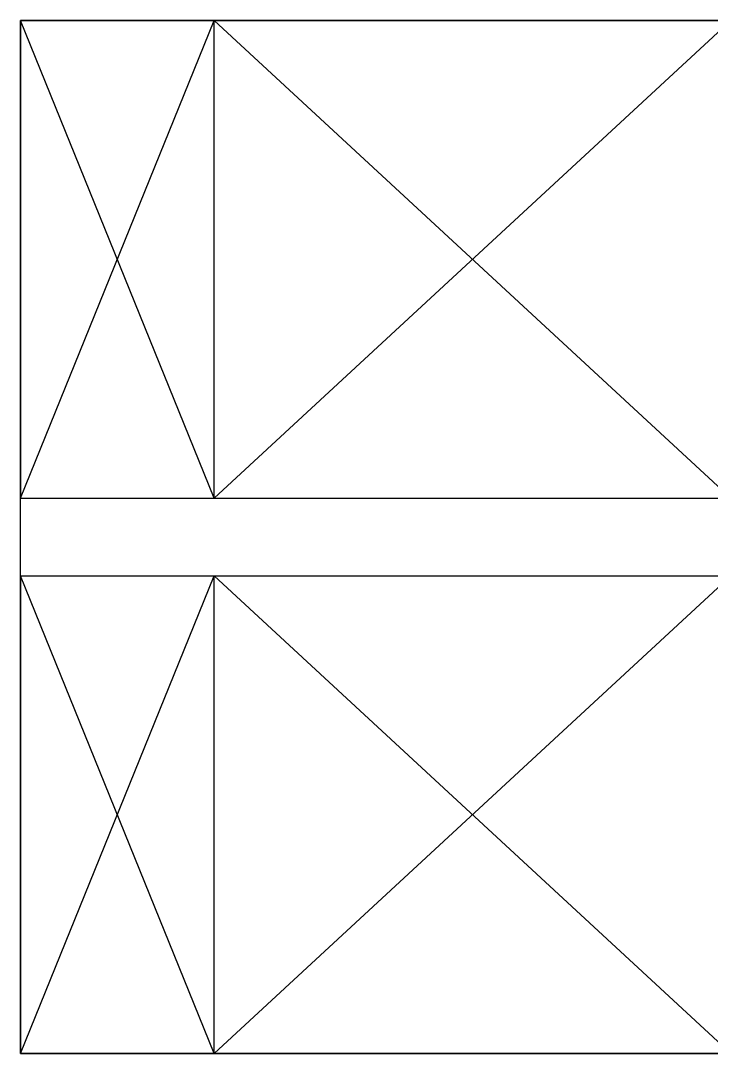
# Model space of a CAD drawing. Header units: metres. Extents: x 0 to 30, y 0 to 40.
# Drawn here: x 0 to 10.7, y 0 to 16 of the extents above; entities that cross this region are included whole.
import ezdxf

# ---------------------------------------------------------------- set-up
doc = ezdxf.new("R2010")
doc.units = ezdxf.units.M
for name, color, linetype in [('beam_x', 3, 'Continuous'), ('beam_y', 2, 'Continuous'), ('belt_xz', 5, 'Continuous'), ('belt_yz', 13, 'Continuous'), ('brace_xz', 6, 'Continuous'), ('brace_yz', 1, 'Continuous'), ('column', 4, 'Continuous'), ('floor_brace', 5, 'Continuous'), ('outrigger', 40, 'Continuous')]:
    doc.layers.add(name, color=color, linetype=linetype)

msp = doc.modelspace()

# ---------------------------------------------------------------- linework, layer by layer
at = {"layer": 'beam_x', "color": 3}
for p, q in [((0, 16), (3, 16)), ((0, 16, 9), (3, 16, 9)), ((0, 16, 15), (3, 16, 15)), ((0, 16, 21), (3, 16, 21)), ((0, 16, 27), (3, 16, 27)), ((0, 16, 33), (3, 16, 33)), ((0, 16, 39), (3, 16, 39)), ((0, 16, 45), (3, 16, 45)), ((0, 16, 51), (3, 16, 51)), ((0, 16, 57), (3, 16, 57)), ((0, 16, 63), (3, 16, 63)), ((0, 16, 69), (3, 16, 69)), ((0, 16, 75), (3, 16, 75)), ((0, 16, 81), (3, 16, 81)), ((0, 16, 87), (3, 16, 87)), ((0, 16, 93), (3, 16, 93)), ((0, 16, 99), (3, 16, 99)), ((0, 16, 105), (3, 16, 105)), ((0, 16, 111), (3, 16, 111)), ((0, 16, 117), (3, 16, 117)), ((0, 16, 123), (3, 16, 123)), ((0, 16, 129), (3, 16, 129)), ((0, 16, 135), (3, 16, 135)), ((0, 16, 141), (3, 16, 141)), ((0, 16, 147), (3, 16, 147)), ((0, 16, 153), (3, 16, 153)), ((3, 16), (11, 16)), ((3, 16, 9), (11, 16, 9)), ((3, 16, 15), (11, 16, 15)), ((3, 16, 21), (11, 16, 21)), ((3, 16, 27), (11, 16, 27)), ((3, 16, 33), (11, 16, 33)), ((3, 16, 39), (11, 16, 39)), ((3, 16, 45), (11, 16, 45)), ((3, 16, 51), (11, 16, 51)), ((3, 16, 57), (11, 16, 57)), ((3, 16, 63), (11, 16, 63)), ((3, 16, 69), (11, 16, 69)), ((3, 16, 75), (11, 16, 75)), ((3, 16, 81), (11, 16, 81)), ((3, 16, 87), (11, 16, 87)), ((3, 16, 93), (11, 16, 93)), ((3, 16, 99), (11, 16, 99)), ((3, 16, 105), (11, 16, 105)), ((3, 16, 111), (11, 16, 111)), ((3, 16, 117), (11, 16, 117)), ((3, 16, 123), (11, 16, 123)), ((3, 16, 129), (11, 16, 129)), ((3, 16, 135), (11, 16, 135)), ((3, 16, 141), (11, 16, 141)), ((3, 16, 147), (11, 16, 147)), ((3, 16, 153), (11, 16, 153)), ((0, 8.6), (3, 8.6)), ((0, 8.6, 27), (3, 8.6, 27)), ((0, 8.6, 51), (3, 8.6, 51)), ((0, 8.6, 75), (3, 8.6, 75)), ((0, 8.6, 99), (3, 8.6, 99)), ((0, 8.6, 123), (3, 8.6, 123)), ((0, 8.6, 147), (3, 8.6, 147)), ((3, 8.6), (11, 8.6)), ((3, 8.6, 27), (11, 8.6, 27)), ((3, 8.6, 51), (11, 8.6, 51)), ((3, 8.6, 75), (11, 8.6, 75)), ((3, 8.6, 99), (11, 8.6, 99)), ((3, 8.6, 123), (11, 8.6, 123)), ((3, 8.6, 147), (11, 8.6, 147)), ((0, 7.4), (3, 7.4)), ((0, 7.4, 27), (3, 7.4, 27)), ((0, 7.4, 51), (3, 7.4, 51)), ((0, 7.4, 75), (3, 7.4, 75)), ((0, 7.4, 99), (3, 7.4, 99)), ((0, 7.4, 123), (3, 7.4, 123)), ((0, 7.4, 147), (3, 7.4, 147)), ((3, 7.4), (11, 7.4)), ((3, 7.4, 27), (11, 7.4, 27)), ((3, 7.4, 51), (11, 7.4, 51)), ((3, 7.4, 75), (11, 7.4, 75)), ((3, 7.4, 99), (11, 7.4, 99)), ((3, 7.4, 123), (11, 7.4, 123)), ((3, 7.4, 147), (11, 7.4, 147)), ((0, 0), (3, 0)), ((0, 0, 9), (3, 0, 9)), ((0, 0, 15), (3, 0, 15)), ((0, 0, 21), (3, 0, 21)), ((0, 0, 27), (3, 0, 27)), ((0, 0, 33), (3, 0, 33)), ((0, 0, 39), (3, 0, 39)), ((0, 0, 45), (3, 0, 45)), ((0, 0, 51), (3, 0, 51)), ((0, 0, 57), (3, 0, 57)), ((0, 0, 63), (3, 0, 63)), ((0, 0, 69), (3, 0, 69)), ((0, 0, 75), (3, 0, 75)), ((0, 0, 81), (3, 0, 81)), ((0, 0, 87), (3, 0, 87)), ((0, 0, 93), (3, 0, 93)), ((0, 0, 99), (3, 0, 99)), ((0, 0, 105), (3, 0, 105)), ((0, 0, 111), (3, 0, 111)), ((0, 0, 117), (3, 0, 117)), ((0, 0, 123), (3, 0, 123)), ((0, 0, 129), (3, 0, 129)), ((0, 0, 135), (3, 0, 135)), ((0, 0, 141), (3, 0, 141)), ((0, 0, 147), (3, 0, 147)), ((0, 0, 153), (3, 0, 153)), ((3, 0), (11, 0)), ((3, 0, 9), (11, 0, 9)), ((3, 0, 15), (11, 0, 15)), ((3, 0, 21), (11, 0, 21)), ((3, 0, 27), (11, 0, 27)), ((3, 0, 33), (11, 0, 33)), ((3, 0, 39), (11, 0, 39)), ((3, 0, 45), (11, 0, 45)), ((3, 0, 51), (11, 0, 51)), ((3, 0, 57), (11, 0, 57)), ((3, 0, 63), (11, 0, 63)), ((3, 0, 69), (11, 0, 69)), ((3, 0, 75), (11, 0, 75)), ((3, 0, 81), (11, 0, 81)), ((3, 0, 87), (11, 0, 87)), ((3, 0, 93), (11, 0, 93)), ((3, 0, 99), (11, 0, 99)), ((3, 0, 105), (11, 0, 105)), ((3, 0, 111), (11, 0, 111)), ((3, 0, 117), (11, 0, 117)), ((3, 0, 123), (11, 0, 123)), ((3, 0, 129), (11, 0, 129)), ((3, 0, 135), (11, 0, 135)), ((3, 0, 141), (11, 0, 141)), ((3, 0, 147), (11, 0, 147)), ((3, 0, 153), (11, 0, 153))]:
    msp.add_line(p, q, dxfattribs=at)
at = {"layer": 'beam_y', "color": 2}
for p, q in [((0, 8.6), (0, 16)), ((0, 8.6, 9), (0, 16, 9)), ((0, 8.6, 15), (0, 16, 15)), ((0, 8.6, 21), (0, 16, 21)), ((0, 8.6, 27), (0, 16, 27)), ((0, 8.6, 33), (0, 16, 33)), ((0, 8.6, 39), (0, 16, 39)), ((0, 8.6, 45), (0, 16, 45)), ((0, 8.6, 51), (0, 16, 51)), ((0, 8.6, 57), (0, 16, 57)), ((0, 8.6, 63), (0, 16, 63)), ((0, 8.6, 69), (0, 16, 69)), ((0, 8.6, 75), (0, 16, 75)), ((0, 8.6, 81), (0, 16, 81)), ((0, 8.6, 87), (0, 16, 87)), ((0, 8.6, 93), (0, 16, 93)), ((0, 8.6, 99), (0, 16, 99)), ((0, 8.6, 105), (0, 16, 105)), ((0, 8.6, 111), (0, 16, 111)), ((0, 8.6, 117), (0, 16, 117)), ((0, 8.6, 123), (0, 16, 123)), ((0, 8.6, 129), (0, 16, 129)), ((0, 8.6, 135), (0, 16, 135)), ((0, 8.6, 141), (0, 16, 141)), ((0, 8.6, 147), (0, 16, 147)), ((0, 8.6, 153), (0, 16, 153)), ((3, 8.6), (3, 16)), ((3, 8.6, 27), (3, 16, 27)), ((3, 8.6, 51), (3, 16, 51)), ((3, 8.6, 75), (3, 16, 75)), ((3, 8.6, 99), (3, 16, 99)), ((3, 8.6, 123), (3, 16, 123)), ((3, 8.6, 147), (3, 16, 147)), ((0, 7.4), (0, 8.6)), ((0, 7.4, 9), (0, 8.6, 9)), ((0, 7.4, 15), (0, 8.6, 15)), ((0, 7.4, 21), (0, 8.6, 21)), ((0, 7.4, 27), (0, 8.6, 27)), ((0, 7.4, 33), (0, 8.6, 33)), ((0, 7.4, 39), (0, 8.6, 39)), ((0, 7.4, 45), (0, 8.6, 45)), ((0, 7.4, 51), (0, 8.6, 51)), ((0, 7.4, 57), (0, 8.6, 57)), ((0, 7.4, 63), (0, 8.6, 63)), ((0, 7.4, 69), (0, 8.6, 69)), ((0, 7.4, 75), (0, 8.6, 75)), ((0, 7.4, 81), (0, 8.6, 81)), ((0, 7.4, 87), (0, 8.6, 87)), ((0, 7.4, 93), (0, 8.6, 93)), ((0, 7.4, 99), (0, 8.6, 99)), ((0, 7.4, 105), (0, 8.6, 105)), ((0, 7.4, 111), (0, 8.6, 111)), ((0, 7.4, 117), (0, 8.6, 117)), ((0, 7.4, 123), (0, 8.6, 123)), ((0, 7.4, 129), (0, 8.6, 129)), ((0, 7.4, 135), (0, 8.6, 135)), ((0, 7.4, 141), (0, 8.6, 141)), ((0, 7.4, 147), (0, 8.6, 147)), ((0, 7.4, 153), (0, 8.6, 153)), ((0, 0), (0, 7.4)), ((0, 0, 9), (0, 7.4, 9)), ((0, 0, 15), (0, 7.4, 15)), ((0, 0, 21), (0, 7.4, 21)), ((0, 0, 27), (0, 7.4, 27)), ((0, 0, 33), (0, 7.4, 33)), ((0, 0, 39), (0, 7.4, 39)), ((0, 0, 45), (0, 7.4, 45)), ((0, 0, 51), (0, 7.4, 51)), ((0, 0, 57), (0, 7.4, 57)), ((0, 0, 63), (0, 7.4, 63)), ((0, 0, 69), (0, 7.4, 69)), ((0, 0, 75), (0, 7.4, 75)), ((0, 0, 81), (0, 7.4, 81)), ((0, 0, 87), (0, 7.4, 87)), ((0, 0, 93), (0, 7.4, 93)), ((0, 0, 99), (0, 7.4, 99)), ((0, 0, 105), (0, 7.4, 105)), ((0, 0, 111), (0, 7.4, 111)), ((0, 0, 117), (0, 7.4, 117)), ((0, 0, 123), (0, 7.4, 123)), ((0, 0, 129), (0, 7.4, 129)), ((0, 0, 135), (0, 7.4, 135)), ((0, 0, 141), (0, 7.4, 141)), ((0, 0, 147), (0, 7.4, 147)), ((0, 0, 153), (0, 7.4, 153)), ((3, 0), (3, 7.4)), ((3, 0, 27), (3, 7.4, 27)), ((3, 0, 51), (3, 7.4, 51)), ((3, 0, 75), (3, 7.4, 75)), ((3, 0, 99), (3, 7.4, 99)), ((3, 0, 123), (3, 7.4, 123)), ((3, 0, 147), (3, 7.4, 147))]:
    msp.add_line(p, q, dxfattribs=at)
at = {"layer": 'belt_xz', "color": 5}
for p, q in [((0, 16, 33), (3, 16, 39)), ((3, 16, 33), (0, 16, 39)), ((0, 16, 69), (3, 16, 75)), ((3, 16, 69), (0, 16, 75)), ((0, 16, 105), (3, 16, 111)), ((3, 16, 105), (0, 16, 111)), ((0, 16, 141), (3, 16, 153)), ((3, 16, 141), (0, 16, 153)), ((3, 16, 33), (11, 16, 39)), ((11, 16, 33), (3, 16, 39)), ((3, 16, 69), (11, 16, 75)), ((11, 16, 69), (3, 16, 75)), ((3, 16, 105), (11, 16, 111)), ((11, 16, 105), (3, 16, 111)), ((3, 16, 141), (11, 16, 153)), ((11, 16, 141), (3, 16, 153)), ((0, 0, 33), (3, 0, 39)), ((3, 0, 33), (0, 0, 39)), ((0, 0, 69), (3, 0, 75)), ((3, 0, 69), (0, 0, 75)), ((0, 0, 105), (3, 0, 111)), ((3, 0, 105), (0, 0, 111)), ((0, 0, 141), (3, 0, 153)), ((3, 0, 141), (0, 0, 153)), ((3, 0, 33), (11, 0, 39)), ((11, 0, 33), (3, 0, 39)), ((3, 0, 69), (11, 0, 75)), ((11, 0, 69), (3, 0, 75)), ((3, 0, 105), (11, 0, 111)), ((11, 0, 105), (3, 0, 111)), ((3, 0, 141), (11, 0, 153)), ((11, 0, 141), (3, 0, 153))]:
    msp.add_line(p, q, dxfattribs=at)
at = {"layer": 'belt_yz', "color": 13}
for p, q in [((0, 8.6, 33), (0, 16, 39)), ((0, 16, 33), (0, 8.6, 39)), ((0, 8.6, 69), (0, 16, 75)), ((0, 16, 69), (0, 8.6, 75)), ((0, 8.6, 105), (0, 16, 111)), ((0, 16, 105), (0, 8.6, 111)), ((0, 8.6, 141), (0, 16, 153)), ((0, 16, 141), (0, 8.6, 153)), ((0, 0, 33), (0, 7.4, 39)), ((0, 7.4, 33), (0, 0, 39)), ((0, 0, 69), (0, 7.4, 75)), ((0, 7.4, 69), (0, 0, 75)), ((0, 0, 105), (0, 7.4, 111)), ((0, 7.4, 105), (0, 0, 111)), ((0, 0, 141), (0, 7.4, 153)), ((0, 7.4, 141), (0, 0, 153))]:
    msp.add_line(p, q, dxfattribs=at)
at = {"layer": 'brace_xz', "color": 6}
for p, q in [((3, 16), (11, 16, 57)), ((11, 16), (3, 16, 57)), ((3, 16, 57), (11, 16, 111)), ((11, 16, 57), (3, 16, 111)), ((3, 16, 111), (11, 16, 153)), ((11, 16, 111), (3, 16, 153)), ((3, 0), (11, 0, 57)), ((11, 0), (3, 0, 57)), ((3, 0, 57), (11, 0, 111)), ((11, 0, 57), (3, 0, 111)), ((3, 0, 111), (11, 0, 153)), ((11, 0, 111), (3, 0, 153))]:
    msp.add_line(p, q, dxfattribs=at)
at = {"layer": 'brace_yz', "color": 1}
for p, q in [((0, 8.6), (0, 16, 81)), ((0, 16), (0, 8.6, 81)), ((0, 8.6, 81), (0, 16, 153)), ((0, 16, 81), (0, 8.6, 153)), ((0, 0), (0, 7.4, 81)), ((0, 7.4), (0, 0, 81)), ((0, 0, 81), (0, 7.4, 153)), ((0, 7.4, 81), (0, 0, 153))]:
    msp.add_line(p, q, dxfattribs=at)
at = {"layer": 'column', "color": 4}
for p, q in [((0, 16), (0, 16, 9)), ((0, 16, 9), (0, 16, 15)), ((0, 16, 15), (0, 16, 21)), ((0, 16, 21), (0, 16, 27)), ((0, 16, 27), (0, 16, 33)), ((0, 16, 33), (0, 16, 39)), ((0, 16, 39), (0, 16, 45)), ((0, 16, 45), (0, 16, 51)), ((0, 16, 51), (0, 16, 57)), ((0, 16, 57), (0, 16, 63)), ((0, 16, 63), (0, 16, 69)), ((0, 16, 69), (0, 16, 75)), ((0, 16, 75), (0, 16, 81)), ((0, 16, 81), (0, 16, 87)), ((0, 16, 87), (0, 16, 93)), ((0, 16, 93), (0, 16, 99)), ((0, 16, 99), (0, 16, 105)), ((0, 16, 105), (0, 16, 111)), ((0, 16, 111), (0, 16, 117)), ((0, 16, 117), (0, 16, 123)), ((0, 16, 123), (0, 16, 129)), ((0, 16, 129), (0, 16, 135)), ((0, 16, 135), (0, 16, 141)), ((0, 16, 141), (0, 16, 147)), ((0, 16, 147), (0, 16, 153)), ((3, 16), (3, 16, 9)), ((3, 16, 9), (3, 16, 15)), ((3, 16, 15), (3, 16, 21)), ((3, 16, 21), (3, 16, 27)), ((3, 16, 27), (3, 16, 33)), ((3, 16, 33), (3, 16, 39)), ((3, 16, 39), (3, 16, 45)), ((3, 16, 45), (3, 16, 51)), ((3, 16, 51), (3, 16, 57)), ((3, 16, 57), (3, 16, 63)), ((3, 16, 63), (3, 16, 69)), ((3, 16, 69), (3, 16, 75)), ((3, 16, 75), (3, 16, 81)), ((3, 16, 81), (3, 16, 87)), ((3, 16, 87), (3, 16, 93)), ((3, 16, 93), (3, 16, 99)), ((3, 16, 99), (3, 16, 105)), ((3, 16, 105), (3, 16, 111)), ((3, 16, 111), (3, 16, 117)), ((3, 16, 117), (3, 16, 123)), ((3, 16, 123), (3, 16, 129)), ((3, 16, 129), (3, 16, 135)), ((3, 16, 135), (3, 16, 141)), ((3, 16, 141), (3, 16, 147)), ((3, 16, 147), (3, 16, 153)), ((0, 8.6), (0, 8.6, 9)), ((0, 8.6, 9), (0, 8.6, 15)), ((0, 8.6, 15), (0, 8.6, 21)), ((0, 8.6, 21), (0, 8.6, 27)), ((0, 8.6, 27), (0, 8.6, 33)), ((0, 8.6, 33), (0, 8.6, 39)), ((0, 8.6, 39), (0, 8.6, 45)), ((0, 8.6, 45), (0, 8.6, 51)), ((0, 8.6, 51), (0, 8.6, 57)), ((0, 8.6, 57), (0, 8.6, 63)), ((0, 8.6, 63), (0, 8.6, 69)), ((0, 8.6, 69), (0, 8.6, 75)), ((0, 8.6, 75), (0, 8.6, 81)), ((0, 8.6, 81), (0, 8.6, 87)), ((0, 8.6, 87), (0, 8.6, 93)), ((0, 8.6, 93), (0, 8.6, 99)), ((0, 8.6, 99), (0, 8.6, 105)), ((0, 8.6, 105), (0, 8.6, 111)), ((0, 8.6, 111), (0, 8.6, 117)), ((0, 8.6, 117), (0, 8.6, 123)), ((0, 8.6, 123), (0, 8.6, 129)), ((0, 8.6, 129), (0, 8.6, 135)), ((0, 8.6, 135), (0, 8.6, 141)), ((0, 8.6, 141), (0, 8.6, 147)), ((0, 8.6, 147), (0, 8.6, 153)), ((3, 8.6), (3, 8.6, 9)), ((3, 8.6, 9), (3, 8.6, 15)), ((3, 8.6, 15), (3, 8.6, 21)), ((3, 8.6, 21), (3, 8.6, 27)), ((3, 8.6, 27), (3, 8.6, 33)), ((3, 8.6, 33), (3, 8.6, 39)), ((3, 8.6, 39), (3, 8.6, 45)), ((3, 8.6, 45), (3, 8.6, 51)), ((3, 8.6, 51), (3, 8.6, 57)), ((3, 8.6, 57), (3, 8.6, 63)), ((3, 8.6, 63), (3, 8.6, 69)), ((3, 8.6, 69), (3, 8.6, 75)), ((3, 8.6, 75), (3, 8.6, 81)), ((3, 8.6, 81), (3, 8.6, 87)), ((3, 8.6, 87), (3, 8.6, 93)), ((3, 8.6, 93), (3, 8.6, 99)), ((3, 8.6, 99), (3, 8.6, 105)), ((3, 8.6, 105), (3, 8.6, 111)), ((3, 8.6, 111), (3, 8.6, 117)), ((3, 8.6, 117), (3, 8.6, 123)), ((3, 8.6, 123), (3, 8.6, 129)), ((3, 8.6, 129), (3, 8.6, 135)), ((3, 8.6, 135), (3, 8.6, 141)), ((3, 8.6, 141), (3, 8.6, 147)), ((3, 8.6, 147), (3, 8.6, 153)), ((0, 7.4), (0, 7.4, 9)), ((0, 7.4, 9), (0, 7.4, 15)), ((0, 7.4, 15), (0, 7.4, 21)), ((0, 7.4, 21), (0, 7.4, 27)), ((0, 7.4, 27), (0, 7.4, 33)), ((0, 7.4, 33), (0, 7.4, 39)), ((0, 7.4, 39), (0, 7.4, 45)), ((0, 7.4, 45), (0, 7.4, 51)), ((0, 7.4, 51), (0, 7.4, 57)), ((0, 7.4, 57), (0, 7.4, 63)), ((0, 7.4, 63), (0, 7.4, 69)), ((0, 7.4, 69), (0, 7.4, 75)), ((0, 7.4, 75), (0, 7.4, 81)), ((0, 7.4, 81), (0, 7.4, 87)), ((0, 7.4, 87), (0, 7.4, 93)), ((0, 7.4, 93), (0, 7.4, 99)), ((0, 7.4, 99), (0, 7.4, 105)), ((0, 7.4, 105), (0, 7.4, 111)), ((0, 7.4, 111), (0, 7.4, 117)), ((0, 7.4, 117), (0, 7.4, 123)), ((0, 7.4, 123), (0, 7.4, 129)), ((0, 7.4, 129), (0, 7.4, 135)), ((0, 7.4, 135), (0, 7.4, 141)), ((0, 7.4, 141), (0, 7.4, 147)), ((0, 7.4, 147), (0, 7.4, 153)), ((3, 7.4), (3, 7.4, 9)), ((3, 7.4, 9), (3, 7.4, 15)), ((3, 7.4, 15), (3, 7.4, 21)), ((3, 7.4, 21), (3, 7.4, 27)), ((3, 7.4, 27), (3, 7.4, 33)), ((3, 7.4, 33), (3, 7.4, 39)), ((3, 7.4, 39), (3, 7.4, 45)), ((3, 7.4, 45), (3, 7.4, 51)), ((3, 7.4, 51), (3, 7.4, 57)), ((3, 7.4, 57), (3, 7.4, 63)), ((3, 7.4, 63), (3, 7.4, 69)), ((3, 7.4, 69), (3, 7.4, 75)), ((3, 7.4, 75), (3, 7.4, 81)), ((3, 7.4, 81), (3, 7.4, 87)), ((3, 7.4, 87), (3, 7.4, 93)), ((3, 7.4, 93), (3, 7.4, 99)), ((3, 7.4, 99), (3, 7.4, 105)), ((3, 7.4, 105), (3, 7.4, 111)), ((3, 7.4, 111), (3, 7.4, 117)), ((3, 7.4, 117), (3, 7.4, 123)), ((3, 7.4, 123), (3, 7.4, 129)), ((3, 7.4, 129), (3, 7.4, 135)), ((3, 7.4, 135), (3, 7.4, 141)), ((3, 7.4, 141), (3, 7.4, 147)), ((3, 7.4, 147), (3, 7.4, 153)), ((0, 0), (0, 0, 9)), ((0, 0, 9), (0, 0, 15)), ((0, 0, 15), (0, 0, 21)), ((0, 0, 21), (0, 0, 27)), ((0, 0, 27), (0, 0, 33)), ((0, 0, 33), (0, 0, 39)), ((0, 0, 39), (0, 0, 45)), ((0, 0, 45), (0, 0, 51)), ((0, 0, 51), (0, 0, 57)), ((0, 0, 57), (0, 0, 63)), ((0, 0, 63), (0, 0, 69)), ((0, 0, 69), (0, 0, 75)), ((0, 0, 75), (0, 0, 81)), ((0, 0, 81), (0, 0, 87)), ((0, 0, 87), (0, 0, 93)), ((0, 0, 93), (0, 0, 99)), ((0, 0, 99), (0, 0, 105)), ((0, 0, 105), (0, 0, 111)), ((0, 0, 111), (0, 0, 117)), ((0, 0, 117), (0, 0, 123)), ((0, 0, 123), (0, 0, 129)), ((0, 0, 129), (0, 0, 135)), ((0, 0, 135), (0, 0, 141)), ((0, 0, 141), (0, 0, 147)), ((0, 0, 147), (0, 0, 153)), ((3, 0), (3, 0, 9)), ((3, 0, 9), (3, 0, 15)), ((3, 0, 15), (3, 0, 21)), ((3, 0, 21), (3, 0, 27)), ((3, 0, 27), (3, 0, 33)), ((3, 0, 33), (3, 0, 39)), ((3, 0, 39), (3, 0, 45)), ((3, 0, 45), (3, 0, 51)), ((3, 0, 51), (3, 0, 57)), ((3, 0, 57), (3, 0, 63)), ((3, 0, 63), (3, 0, 69)), ((3, 0, 69), (3, 0, 75)), ((3, 0, 75), (3, 0, 81)), ((3, 0, 81), (3, 0, 87)), ((3, 0, 87), (3, 0, 93)), ((3, 0, 93), (3, 0, 99)), ((3, 0, 99), (3, 0, 105)), ((3, 0, 105), (3, 0, 111)), ((3, 0, 111), (3, 0, 117)), ((3, 0, 117), (3, 0, 123)), ((3, 0, 123), (3, 0, 129)), ((3, 0, 129), (3, 0, 135)), ((3, 0, 135), (3, 0, 141)), ((3, 0, 141), (3, 0, 147)), ((3, 0, 147), (3, 0, 153))]:
    msp.add_line(p, q, dxfattribs=at)
at = {"layer": 'floor_brace', "color": 5}
for p, q in [((0, 8.6), (3, 16)), ((3, 8.6), (11, 16)), ((0, 0), (3, 7.4)), ((3, 0), (11, 7.4))]:
    msp.add_line(p, q, dxfattribs=at)
at = {"layer": 'outrigger', "color": 40}
for p, q in [((3, 8.6, 33), (0, 16, 33)), ((3, 8.6, 39), (0, 16, 39)), ((3, 8.6, 69), (0, 16, 69)), ((3, 8.6, 75), (0, 16, 75)), ((3, 8.6, 105), (0, 16, 105)), ((3, 8.6, 111), (0, 16, 111)), ((3, 8.6, 141), (0, 16, 141)), ((3, 8.6, 153), (0, 16, 153)), ((11, 8.6, 33), (3, 16, 33)), ((11, 8.6, 39), (3, 16, 39)), ((11, 8.6, 69), (3, 16, 69)), ((11, 8.6, 75), (3, 16, 75)), ((11, 8.6, 105), (3, 16, 105)), ((11, 8.6, 111), (3, 16, 111)), ((11, 8.6, 141), (3, 16, 141)), ((11, 8.6, 153), (3, 16, 153)), ((3, 0, 33), (0, 7.4, 33)), ((3, 0, 39), (0, 7.4, 39)), ((3, 0, 69), (0, 7.4, 69)), ((3, 0, 75), (0, 7.4, 75)), ((3, 0, 105), (0, 7.4, 105)), ((3, 0, 111), (0, 7.4, 111)), ((3, 0, 141), (0, 7.4, 141)), ((3, 0, 153), (0, 7.4, 153)), ((11, 0, 33), (3, 7.4, 33)), ((11, 0, 39), (3, 7.4, 39)), ((11, 0, 69), (3, 7.4, 69)), ((11, 0, 75), (3, 7.4, 75)), ((11, 0, 105), (3, 7.4, 105)), ((11, 0, 111), (3, 7.4, 111)), ((11, 0, 141), (3, 7.4, 141)), ((11, 0, 153), (3, 7.4, 153))]:
    msp.add_line(p, q, dxfattribs=at)

doc.saveas('drawing.dxf')
